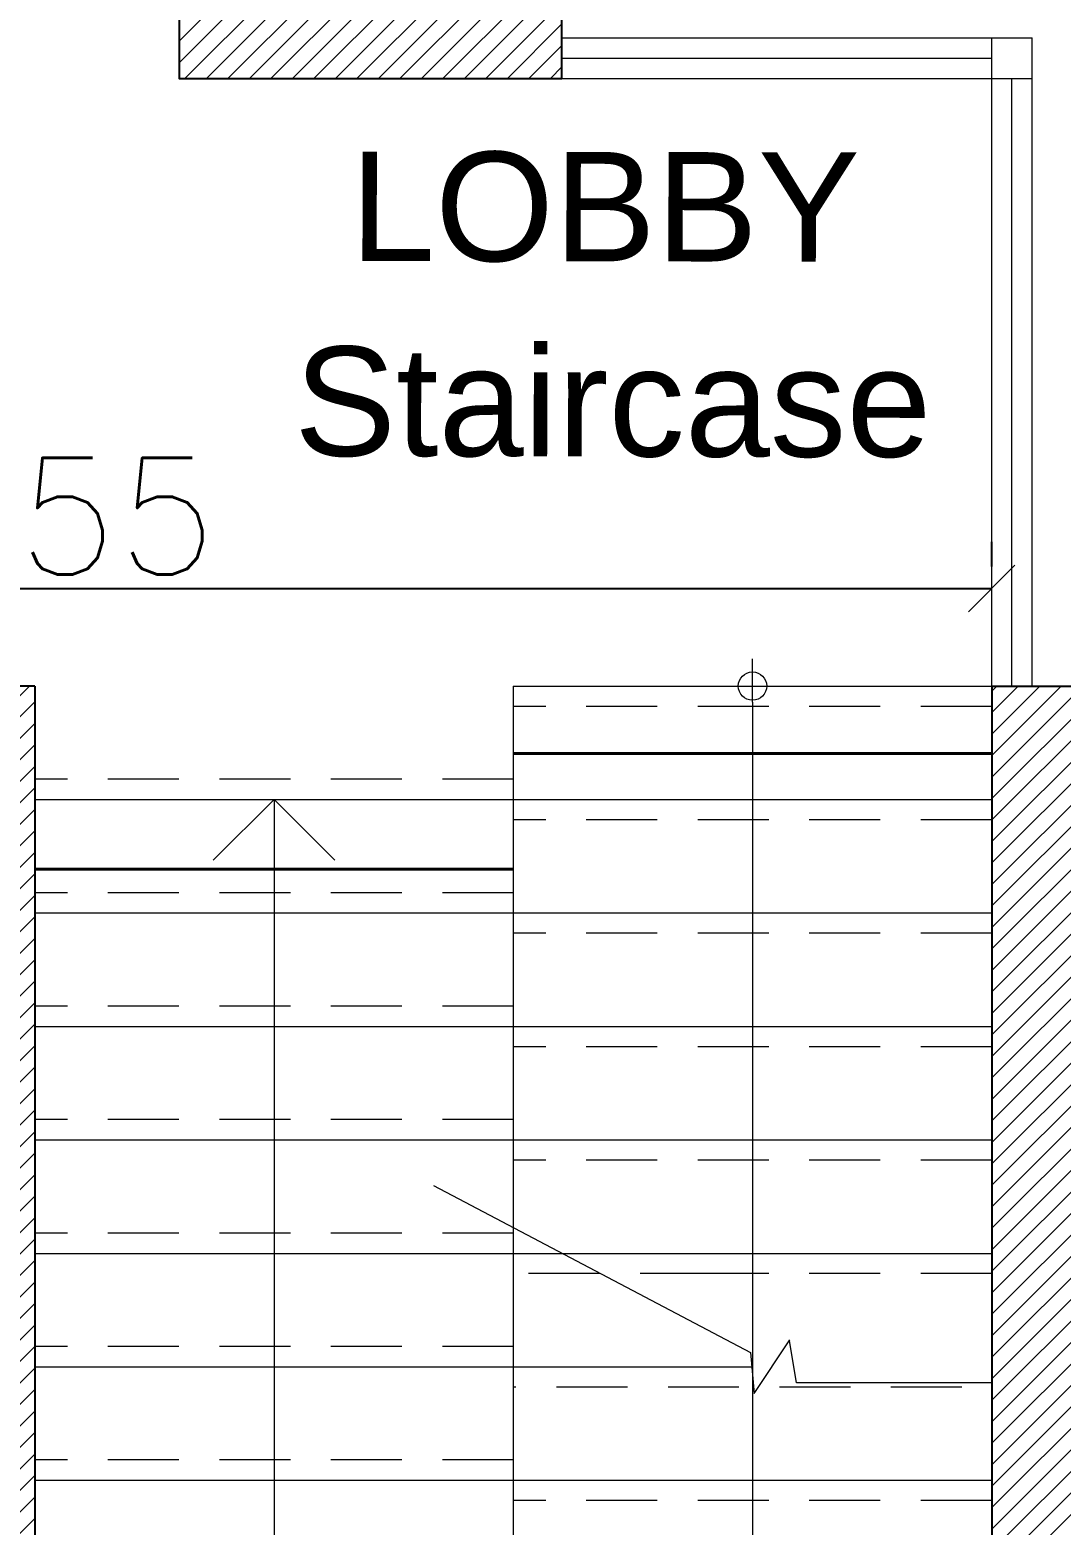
# Model space of a CAD drawing. Header units: metres. Extents: x -322116 to -321123, y -26723 to -26468.
# Drawn here: x -321718.224 to -321715.681, y -26551.829 to -26548.139 of the extents above; entities that cross this region are included whole.
import ezdxf

# ---------------------------------------------------------------- set-up
doc = ezdxf.new("R2010")
doc.units = ezdxf.units.M
doc.header["$LTSCALE"] = 7
doc.header["$MEASUREMENT"] = 0
doc.header["$PDMODE"] = 34
doc.header["$PDSIZE"] = 0.5
doc.linetypes.add('1363-TXX-A-XXX-Plots layouts-R02$0$HIDDEN', pattern=[0.375, 0.25, -0.125])
doc.linetypes.add('Hidden', pattern=[9.525, 6.35, -3.175])
doc.layers.add('020-HATCH', color=7, linetype='Continuous')
doc.layers.add('22-1-14-ROAD P2PFGC', color=5, linetype='Continuous')
for name, color, linetype, lineweight in [('A-ANNO-TXT3', 6, 'Continuous', 30), ('A-DOOR', 134, 'Continuous', 18), ('A-FLOR-HIDN', 9, 'Hidden', 13), ('A-GRID-DIMS', 142, 'Continuous', 9), ('A-PATT', 8, 'Continuous', 5), ('A-STRS', 2, 'Continuous', 18), ('A-WALL-BLWO', 7, 'Continuous', 40), ('L-Structure', 5, 'Continuous', 15), ('PATT-CONC', 8, 'Continuous', 9), ('plaster', 1, 'Continuous', 0)]:
    doc.layers.add(name, color=color, linetype=linetype, lineweight=lineweight)
doc.styles.add('EG_SIMPLEX', font='SIMPLEX.shx')
doc.styles.get("Standard").update_dxf_attribs({"font": 'romans.shx', "height": 0.5})
doc.dimstyles.new('ERGA-M-0200', dxfattribs={"dimscale": 1.15, "dimtxt": 0.2, "dimasz": 0.2, "dimexe": 0.1, "dimexo": 0.1, "dimgap": 0.06, "dimtad": 1, "dimdec": 1, "dimlfac": 100, "dimrnd": 5, "dimdsep": 46, "dimtxsty": 'EG_SIMPLEX', "dimblk1": 'OBLIQUE', "dimblk2": 'OBLIQUE', "dimsah": 1, "dimcen": 0.3, "dimclrd": 256, "dimclre": 256, "dimclrt": 2, "dimadec": 0, "dimazin": 0, "dimtfac": 1, "dimtdec": 1, "dimtix": 1, "dimtmove": 2, "dimatfit": 3, "dimldrblk": 'OBLIQUE', "dimfxl": 1, "dimtolj": 1, "dimtzin": 0, "dimarcsym": 0})

# ---------------------------------------------------------------- blocks, each defined once
blk = doc.blocks.new('block')
at = {"layer": 'PATT-CONC', "transparency": 33554610}
h = blk.add_hatch(dxfattribs=at)
h.set_pattern_fill('ANSI31', color=8, scale=0.3)
h.set_pattern_definition([(45, (195, 0), (-0.0265165042945, 0.0265165042945), [])])
h.paths.add_polyline_path([(-321663.3289, -26546.4581), (-321663.3289, -26546.7581), (-321664.2289, -26546.7581), (-321664.2289, -26546.4581)])
h.paths.add_polyline_path([(-321642.2287, -26538.8081), (-321641.9287, -26538.8081), (-321641.9287, -26537.8081), (-321642.2287, -26537.8081)])
h.paths.add_polyline_path([(-321648.4118, -26538.8081), (-321648.1118, -26538.8081), (-321648.1118, -26537.8081), (-321648.4118, -26537.8081)])
h.paths.add_polyline_path([(-321652.2118, -26539.3081), (-321651.9118, -26539.3081), (-321651.9118, -26538.5081), (-321652.2118, -26538.5081)])
h.paths.add_polyline_path([(-321658.4118, -26538.8081), (-321658.1118, -26538.8081), (-321658.1118, -26537.8081), (-321658.4118, -26537.8081)])
h.paths.add_polyline_path([(-321658.4118, -26547.3581), (-321658.1118, -26547.3581), (-321658.1118, -26548.2581), (-321658.4118, -26548.2581)])
h.paths.add_polyline_path([(-321648.4133, -26544.1348), (-321648.1133, -26544.1348), (-321648.1133, -26545.0348), (-321648.4133, -26545.0348)])
h.paths.add_polyline_path([(-321664.6118, -26538.7081), (-321664.3118, -26538.7081), (-321664.3118, -26537.8081), (-321664.6118, -26537.8081)])
h.paths.add_polyline_path([(-321640.8018, -26544.1348), (-321641.1018, -26544.1348), (-321641.1018, -26545.0348), (-321640.8018, -26545.0348)])
h.paths.add_polyline_path([(-321651.9118, -26547.9581), (-321652.8563, -26547.9581), (-321652.8563, -26548.2581), (-321651.9118, -26548.2581)])
h = blk.add_hatch(dxfattribs=at)
h.set_pattern_fill('ANSI31', color=8, scale=0.3)
h.set_pattern_definition([(45, (0, 0), (-0.0265165042945, 0.0265165042945), [])])
edge = h.paths.add_edge_path()
edge.add_line((-321666.3118, -26556.5581), (-321655.5118, -26556.5581))
edge.add_line((-321655.5118, -26556.5581), (-321655.5118, -26553.8198))
edge.add_line((-321655.5118, -26553.8198), (-321653.5118, -26553.8198))
edge.add_line((-321653.5118, -26553.8198), (-321653.5118, -26552.0448))
edge.add_line((-321653.5118, -26552.0448), (-321655.5118, -26552.0448))
edge.add_line((-321655.5118, -26552.0448), (-321655.5118, -26549.7581))
edge.add_line((-321655.5118, -26549.7581), (-321655.2118, -26549.7581))
edge.add_line((-321655.2118, -26549.7581), (-321655.2118, -26551.7448))
edge.add_line((-321655.2118, -26551.7448), (-321653.5118, -26551.7448))
edge.add_line((-321653.5118, -26551.7448), (-321653.5118, -26549.7581))
edge.add_line((-321653.5118, -26549.7581), (-321653.2118, -26549.7581))
edge.add_line((-321653.2118, -26549.7581), (-321653.2118, -26553.8198))
edge.add_line((-321653.2118, -26553.8198), (-321650.8518, -26553.8198))
edge.add_line((-321650.8518, -26553.8198), (-321650.8514, -26549.7581))
edge.add_line((-321650.8514, -26549.7581), (-321650.5518, -26549.7581))
edge.add_line((-321650.5518, -26549.7581), (-321650.5518, -26554.1198))
edge.add_line((-321650.5518, -26554.1198), (-321651.4424, -26554.1198))
edge.add_line((-321651.4424, -26554.1198), (-321651.4424, -26556.5581))
edge.add_line((-321651.4424, -26556.5581), (-321642.2603, -26556.5581))
at = {"layer": '020-HATCH', "color": 5}
blk.add_lwpolyline([(-321651.9118, -26547.9581), (-321652.8563, -26547.9581), (-321652.8563, -26548.2581), (-321651.9118, -26548.2581)], close=True, dxfattribs=at)
at = {"layer": 'L-Structure'}
blk.add_lwpolyline([(-321666.3118, -26556.5581), (-321655.5118, -26556.5581), (-321655.5118, -26553.8198), (-321653.5118, -26553.8198), (-321653.5118, -26552.0448), (-321655.5118, -26552.0448), (-321655.5118, -26549.7581), (-321655.2118, -26549.7581), (-321655.2118, -26551.7448), (-321653.5118, -26551.7448), (-321653.5118, -26549.7581), (-321653.2118, -26549.7581), (-321653.2118, -26553.8198), (-321650.8518, -26553.8198), (-321650.8514, -26549.7581), (-321650.5518, -26549.7581), (-321650.5518, -26554.1198), (-321651.4424, -26554.1198), (-321651.4424, -26556.5581), (-321642.2603, -26556.5581)], dxfattribs=at)
blk = doc.blocks.new('new for 322')
at = {"layer": 'plaster'}
h = blk.add_hatch(dxfattribs=at)
h.set_pattern_fill('ANSI38', color=256, scale=1.6)
h.paths.add_polyline_path([(-321765.0788, -26543.0781), (-321765.5036, -26543.5028), (-321766.2268, -26542.7796), (-321766.2956, -26542.7796), (-321765.5175, -26558.0822), (-321764.316, -26558.0822)])
h.paths.add_polyline_path([(-321768.5834, -26556.8625), (-321781.7424, -26556.8822), (-321781.7424, -26554.1198), (-321785.2118, -26554.1198), (-321785.2118, -26556.8581), (-321797.2021, -26556.8581), (-321797.2961, -26558.0581), (-321784.2274, -26558.0581), (-321784.2274, -26555.3198), (-321783.0674, -26555.3198), (-321783.0674, -26558.0822), (-321768.5214, -26558.0822)])
h.paths.add_polyline_path([(-321765.5798, -26556.8581), (-321768.5834, -26556.8625), (-321768.5214, -26558.0822), (-321765.5175, -26558.0822)])
h.paths.add_polyline_path([(-321797.2021, -26556.8581), (-321800.2113, -26556.8581), (-321800.3053, -26558.0581), (-321797.2961, -26558.0581)])
h.paths.add_polyline_path([(-321799.6506, -26549.7008), (-321799.1168, -26542.8869), (-321799.7327, -26543.5028), (-321800.3225, -26542.9129), (-321800.847, -26549.6071), (-321801.509, -26558.0581), (-321800.3053, -26558.0581), (-321800.2113, -26556.8581), (-321800.2113, -26556.8581)])
h.paths.add_polyline_path([(-321798.8905, -26539.9977), (-321798.2566, -26531.9053), (-321770.9538, -26531.9053), (-321771.0148, -26530.7053), (-321799.3662, -26530.7053), (-321800.0868, -26539.9039), (-321800.3225, -26542.9129), (-321799.7327, -26543.5028), (-321799.1168, -26542.8869)])
edge = h.paths.add_edge_path(flags=16)
edge.add_arc((-321799.7327, -26542.7796), 0.5062, 0, 360)
h.paths.add_polyline_path([(-321799.9764, -26543.172), (-321799.4889, -26543.172), (-321799.4889, -26542.8345), (-321799.9764, -26542.8345)], flags=0)
h.paths.add_polyline_path([(-321800.1505, -26542.7522), (-321799.3148, -26542.7522), (-321799.3148, -26542.4147), (-321800.1505, -26542.4147)], flags=0)
h.paths.add_polyline_path([(-321800.0191, -26538.1625), (-321799.0769, -26538.1625), (-321799.0769, -26537.7125), (-321800.0191, -26537.7125)], flags=17)
h.paths.add_polyline_path([(-321799.7372, -26537.6648), (-321799.3588, -26537.6648), (-321799.3588, -26537.2054), (-321799.7372, -26537.2054)], flags=16)
edge = h.paths.add_edge_path()
edge.add_line((-321765.8073, -26528.7505), (-321767.005, -26528.8262))
edge.add_line((-321767.005, -26528.8262), (-321766.2956, -26542.7796))
edge.add_line((-321766.2956, -26542.7796), (-321766.2268, -26542.7796))
edge.add_line((-321766.2268, -26542.7796), (-321766.0098, -26542.7796))
edge.add_arc((-321765.5036, -26542.7796), 0.5062, 39.0187, 180, ccw=False)
edge.add_line((-321765.1102, -26542.4608), (-321765.8073, -26528.7505))
blk = doc.blocks.new('_OBLIQUE')
at = {"color": 0, "linetype": 'ByBlock'}
blk.add_line((-0.5, -0.5), (0.5, 0.5), dxfattribs=at)
blk = doc.blocks.new('*D237')
at = {"layer": 'A-GRID-DIMS', "lineweight": -2, "transparency": 16777216}
for p, q in [((-321720.4118, -26549.463), (-321720.4118, -26549.402)), ((-321715.8518, -26549.463), (-321715.8518, -26549.402)), ((-321720.4118, -26549.517), (-321715.8518, -26549.517))]:
    blk.add_line(p, q, dxfattribs=at)
at = {"layer": 'Defpoints', "color": 0, "transparency": 16777216}
for p in [(-321715.8518, -26549.517), (-321720.4118, -26549.578), (-321715.8518, -26549.578, 0)]:
    blk.add_point(p, dxfattribs=at)
at = {"layer": 'A-GRID-DIMS', "lineweight": -2, "transparency": 16777216, "xscale": 0.115, "yscale": 0.115, "zscale": 0.115, "rotation": 180}
blk.add_blockref('_OBLIQUE', (-321720.4118, -26549.517), dxfattribs=at)
at = {"layer": 'A-GRID-DIMS', "lineweight": -2, "transparency": 16777216, "xscale": 0.115, "yscale": 0.115, "zscale": 0.115}
blk.add_blockref('_OBLIQUE', (-321715.8518, -26549.517), dxfattribs=at)
at = {"layer": 'A-GRID-DIMS', "color": 2, "transparency": 16777216, "insert": (-321718.1318, -26549.3388), "char_height": 0.2875, "attachment_point": 5, "style": 'EG_SIMPLEX'}
blk.add_mtext('\\A1;455', dxfattribs=at)

msp = doc.modelspace()

# ---------------------------------------------------------------- linework, layer by layer
at = {"layer": '22-1-14-ROAD P2PFGC'}
for p, q in [((-321718.2118, -26549.7581), (-321718.5118, -26549.7581)), ((-321715.8518, -26549.7581, 0), (-321715.5518, -26549.7581, 0))]:
    msp.add_line(p, q, dxfattribs=at)
msp.add_lwpolyline([(-321718.2118, -26549.7581), (-321718.2118, -26553.8198)], dxfattribs=at)
at = {"layer": '22-1-14-ROAD P2PFGC', "elevation": 0}
msp.add_lwpolyline([(-321715.8518, -26549.7581), (-321715.8518, -26553.8198)], dxfattribs=at)
at = {"layer": 'A-DOOR'}
for p, q in [((-321716.9118, -26548.1581), (-321715.7518, -26548.1581, 0)), ((-321715.8518, -26549.7581, 0), (-321715.8518, -26548.1581, 0)), ((-321715.7518, -26549.7581, 0), (-321715.7518, -26548.1581, 0)), ((-321716.9118, -26548.2081), (-321715.8518, -26548.2081, 0)), ((-321716.9118, -26548.2581), (-321715.7518, -26548.2581, 0)), ((-321715.8018, -26549.7581, 0), (-321715.8018, -26548.2581, 0))]:
    msp.add_line(p, q, dxfattribs=at)
at = {"layer": 'A-FLOR-HIDN', "linetype": '1363-TXX-A-XXX-Plots layouts-R02$0$HIDDEN', "ltscale": 0.1, "extrusion": (1.49774e-07, -5.54664e-07, 1)}
for p, q in [((-321715.8518, -26549.8081, 0), (-321717.0318, -26549.8081, 0.0001)), ((-321715.8518, -26549.8081, 0), (-321717.0318, -26549.8081, 0.0001)), ((-321717.0318, -26549.9881, 0.0001), (-321718.2118, -26549.9881)), ((-321717.0318, -26549.9881, 0.0001), (-321718.2118, -26549.9881)), ((-321715.8518, -26550.0881, 0), (-321717.0318, -26550.0881, 0.0001)), ((-321715.8518, -26550.0881, 0), (-321717.0318, -26550.0881, 0.0001)), ((-321717.0318, -26550.2681, 0.0001), (-321718.2118, -26550.2681)), ((-321717.0318, -26550.2681, 0.0001), (-321718.2118, -26550.2681)), ((-321715.8518, -26550.3681, 0), (-321717.0318, -26550.3681, 0.0001)), ((-321715.8518, -26550.3681, 0), (-321717.0318, -26550.3681, 0.0001)), ((-321717.0318, -26550.5481, 0.0001), (-321718.2118, -26550.5481)), ((-321717.0318, -26550.5481, 0.0001), (-321718.2118, -26550.5481)), ((-321715.8518, -26550.6481, 0), (-321717.0318, -26550.6481, 0.0001)), ((-321715.8518, -26550.6481, 0), (-321717.0318, -26550.6481, 0.0001)), ((-321717.0318, -26550.8281, 0.0001), (-321718.2118, -26550.8281)), ((-321717.0318, -26550.8281, 0.0001), (-321718.2118, -26550.8281)), ((-321715.8518, -26550.9281, 0), (-321717.0318, -26550.9281, 0.0001)), ((-321715.8518, -26550.9281, 0), (-321717.0318, -26550.9281, 0.0001)), ((-321717.0318, -26551.1081, 0.0001), (-321718.2118, -26551.1081)), ((-321717.0318, -26551.1081, 0.0001), (-321718.2118, -26551.1081)), ((-321716.544, -26551.2081, 0), (-321717.0318, -26551.2081, 0.0001)), ((-321716.544, -26551.2081, 0), (-321717.0318, -26551.2081, 0.0001)), ((-321715.8518, -26551.2081, 0), (-321716.544, -26551.2081, 0)), ((-321715.8518, -26551.2081, 0), (-321716.544, -26551.2081, 0)), ((-321717.0318, -26551.3881, 0.0001), (-321718.2118, -26551.3881)), ((-321717.0318, -26551.3881, 0.0001), (-321718.2118, -26551.3881)), ((-321715.9252, -26551.4881, 0), (-321717.0318, -26551.4881, 0.0001)), ((-321715.9252, -26551.4881, 0), (-321717.0318, -26551.4881, 0.0001)), ((-321717.0318, -26551.6681, 0.0001), (-321718.2118, -26551.6681)), ((-321717.0318, -26551.6681, 0.0001), (-321718.2118, -26551.6681)), ((-321715.8518, -26551.7681, 0), (-321717.0318, -26551.7681, 0.0001)), ((-321715.8518, -26551.7681, 0), (-321717.0318, -26551.7681, 0.0001))]:
    msp.add_line(p, q, dxfattribs=at)
at = {"layer": 'A-PATT', "extrusion": (1.49774e-07, -5.54664e-07, 1)}
for q in [(-321716.4418, -26549.6912, 0.0001), (-321716.4418, -26549.6912, 0.0001), (-321716.4418, -26549.6912, 0.0001), (-321716.4418, -26549.6912, 0.0001), (-321716.4418, -26549.7231, 0.0001), (-321716.4418, -26549.7231, 0.0001), (-321716.4418, -26549.7231, 0.0001), (-321716.4418, -26549.7231, 0.0001), (-321716.4418, -26552.7231, 0.0001), (-321716.4418, -26552.7231, 0.0001)]:
    msp.add_line((-321716.4418, -26549.7981, 0.0001), q, dxfattribs=at)
at = {"layer": 'A-PATT'}
msp.add_line((-321717.6218, -26550.0381, 0.0001), (-321717.6218, -26552.7231, 0.0001), dxfattribs=at)
msp.add_polyline3d([(-321717.4718, -26550.1881, 0.0001), (-321717.6218, -26550.0381, 0.0001), (-321717.7718, -26550.1881, 0.0001)], dxfattribs=at)
at = {"layer": 'A-PATT', "extrusion": (1.49774e-07, -5.54664e-07, 1)}
msp.add_circle((-321716.4418, -26549.7581, -0.0334), 0.035, dxfattribs=at)
msp.add_circle((-321716.4418, -26549.7581, -0.0334), 0.035, dxfattribs=at)
msp.add_circle((-321716.4418, -26549.7581, -0.0334), 0.035, dxfattribs=at)
msp.add_circle((-321716.4418, -26549.7581, -0.0334), 0.035, dxfattribs=at)
at = {"layer": 'A-STRS'}
for q in [(-321717.0318, -26552.3281, 0.0001), (-321715.8518, -26549.7581, 0)]:
    msp.add_line((-321717.0318, -26549.7581, 0.0001), q, dxfattribs=at)
at = {"layer": 'A-STRS', "extrusion": (1.49774e-07, -5.54664e-07, 1)}
for p, q in [((-321718.2118, -26550.0381, 0), (-321715.8518, -26550.0381, 0)), ((-321718.2118, -26550.3181, 0), (-321715.8518, -26550.3181, 0)), ((-321718.2118, -26550.5981, 0), (-321715.8518, -26550.5981, 0)), ((-321718.2118, -26550.8781, 0), (-321715.8518, -26550.8781, 0)), ((-321717.2285, -26550.9909, 0.0002), (-321716.4464, -26551.403, 0.0001)), ((-321717.2285, -26550.9909, 0.0002), (-321716.4464, -26551.403, 0.0001)), ((-321718.2118, -26551.1581, 0), (-321715.8518, -26551.1581, 0)), ((-321716.4373, -26551.5043, 0.0001), (-321716.3496, -26551.3719, 0.0001)), ((-321716.4373, -26551.5043, 0.0001), (-321716.3496, -26551.3719, 0.0001)), ((-321716.4464, -26551.403, 0.0001), (-321716.4373, -26551.5043, 0.0001)), ((-321716.4464, -26551.403, 0.0001), (-321716.4373, -26551.5043, 0.0001)), ((-321718.2118, -26551.4381, 0), (-321716.4418, -26551.4381, 0)), ((-321715.8518, -26551.4781, 0), (-321716.3331, -26551.4781, 0)), ((-321715.8518, -26551.4781, 0), (-321716.3331, -26551.4781, 0)), ((-321718.2118, -26551.7181, 0), (-321715.8518, -26551.7181, 0))]:
    msp.add_line(p, q, dxfattribs=at)
at = {"layer": 'A-STRS', "extrusion": (1.49774e-07, -5.54664e-07, 1), "elevation": -0.0335}
msp.add_lwpolyline([(-321716.3331, -26551.4781), (-321716.3506, -26551.3734)], dxfattribs=at)
msp.add_lwpolyline([(-321716.3331, -26551.4781), (-321716.3506, -26551.3734)], dxfattribs=at)
at = {"layer": 'A-WALL-BLWO'}
for p, q in [((-321717.0318, -26549.9247, 0.0001), (-321715.8518, -26549.9247, 0)), ((-321717.0318, -26550.2098, 0.0001), (-321718.2118, -26550.2098))]:
    msp.add_line(p, q, dxfattribs=at)

# ---------------------------------------------------------------- block references
for name, p in [('new for 322', (65, 0)), ('block', (-65, 0))]:
    msp.add_blockref(name, p, dxfattribs=at)

# ---------------------------------------------------------------- texts
at = {"layer": 'A-ANNO-TXT3', "lineweight": 5, "char_height": 0.27, "attachment_point": 1, "rotation": 359.9008}
for s, insert in [('\\A1;{\\fArial Unicode MS|b0|i0|c0|p34;LOBBY\\P }', (-321717.4344, -26548.4387)), ('\\A1;{\\fArial Unicode MS|b0|i0|c0|p34;Staircase\\P }', (-321717.5723, -26548.9198, 0))]:
    msp.add_mtext_dynamic_manual_height_columns(s, width=4.735794, gutter_width=3.0774, heights=[1.9622], dxfattribs=dict(at, insert=insert))

# ---------------------------------------------------------------- dimensions: what is measured, and where the dimension line sits
at = {"layer": 'A-GRID-DIMS'}
dim = msp.add_linear_dim(base=(-321715.8518, -26549.517), p1=(-321720.4118, -26549.578), p2=(-321715.8518, -26549.578, 0), dimstyle='ERGA-M-0200', override={"dimtxt": 0.25, "dimasz": 0.1, "dimgap": 0.03, "dimfxl": 100}, dxfattribs=at)
dim.commit()
dim.dimension.update_dxf_attribs({"geometry": '*D237', "text_midpoint": (-321718.1318, -26549.3388)})

doc.saveas('drawing.dxf')
